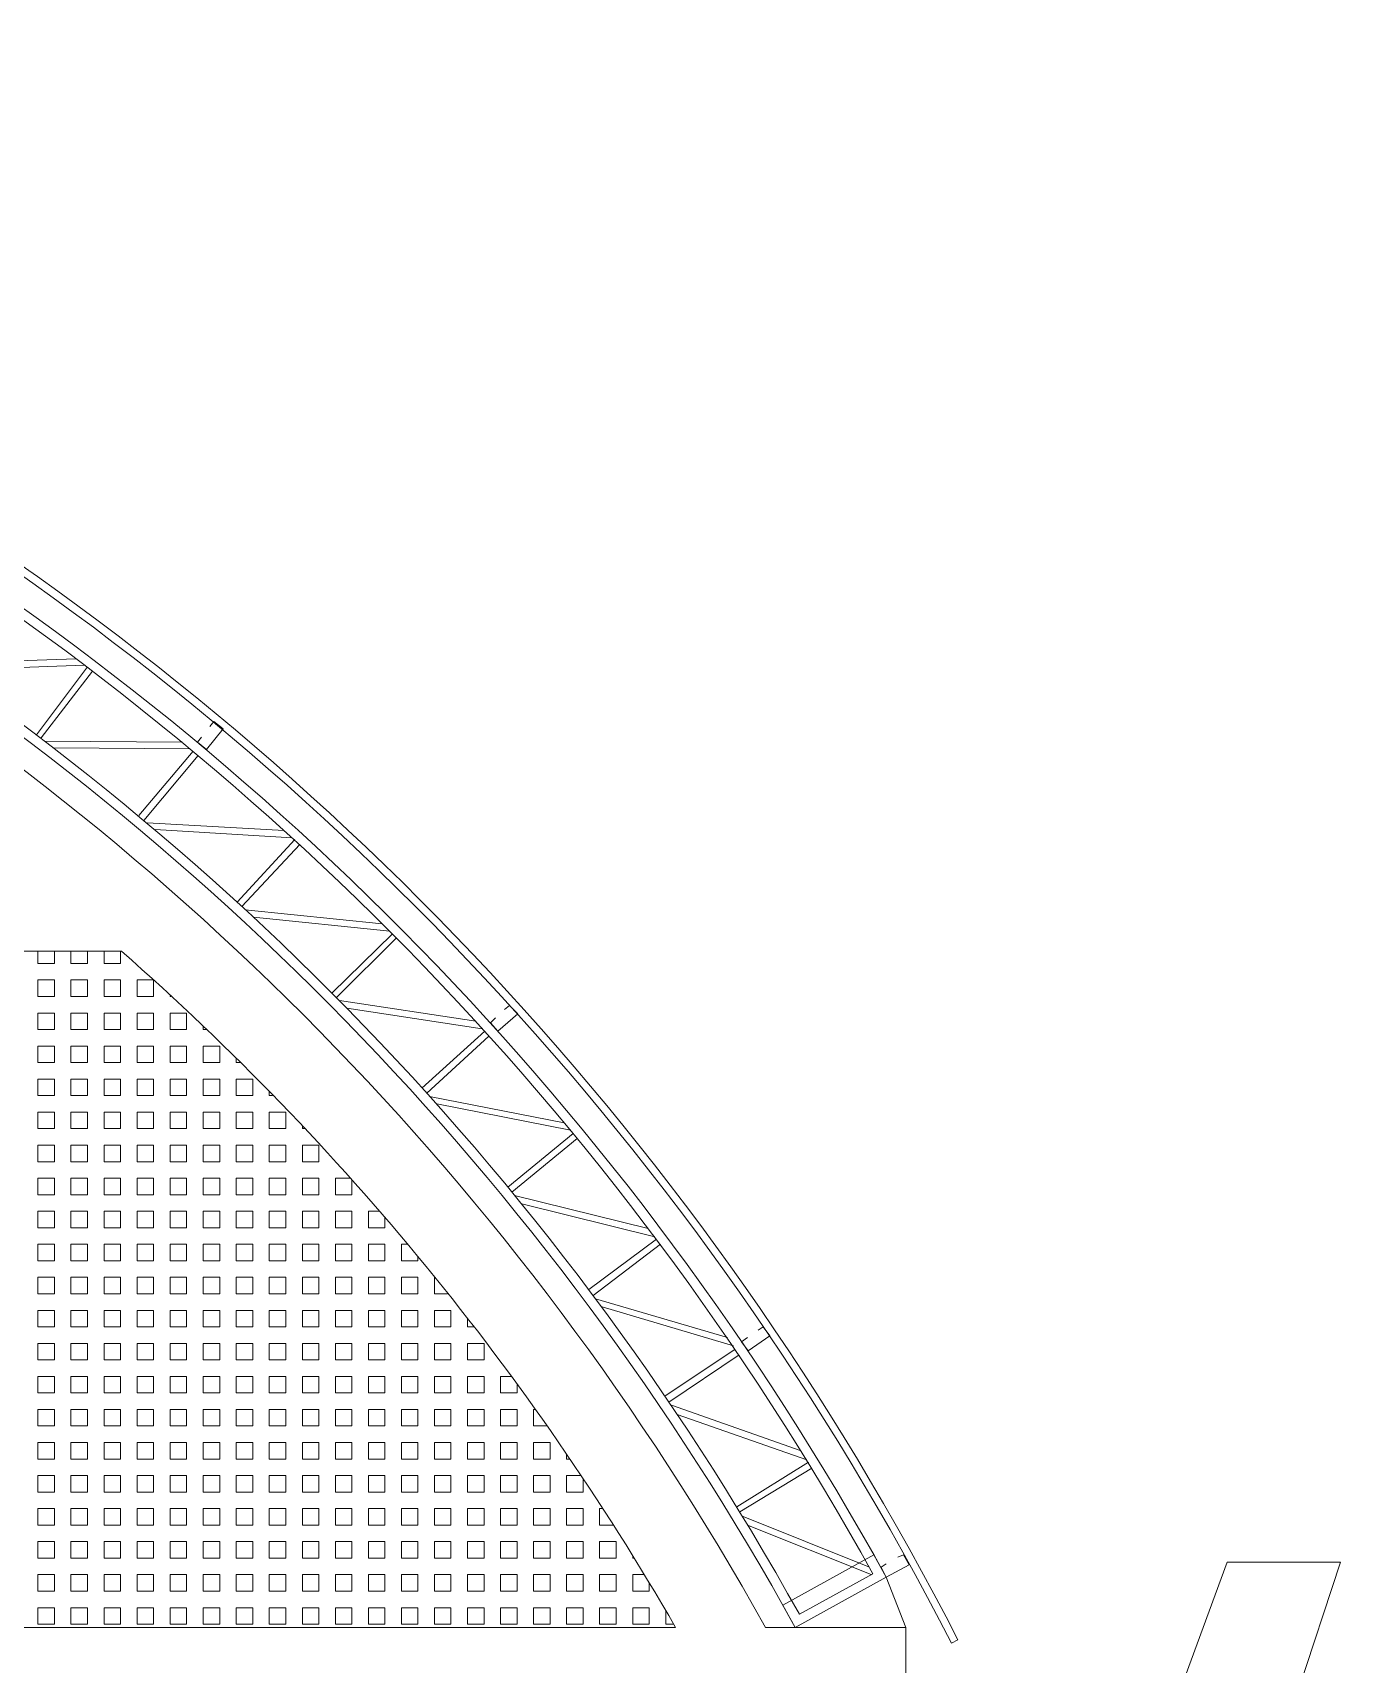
# Model space of a CAD drawing. Header units: millimetres. Extents: x 8 to 69.8, y -142.7 to -115.9.
# Drawn here: x 68.249 to 69.255, y -127.203 to -125.949 of the extents above; entities that cross this region are included whole.
import ezdxf

# ---------------------------------------------------------------- set-up
doc = ezdxf.new("R2010")
doc.units = ezdxf.units.MM
doc.layers.add('PDF3_0', color=7, linetype='Continuous', true_color=0x8e8e8e)
doc.layers.add('PDF3_04-DETALHE', color=7, linetype='Continuous', true_color=0xc6c6c6)
for name, color, linetype in [('PDF3_2', 7, 'Continuous'), ('PDF3_COTAS', 7, 'Continuous'), ('PDF3_Parede', 7, 'Continuous')]:
    doc.layers.add(name, color=color, linetype=linetype)

msp = doc.modelspace()

# ---------------------------------------------------------------- linework, layer by layer
at = {"layer": 'PDF3_0', "color": 7, "lineweight": 0}
for points in [[(68.9558, -127.1868), (68.9608, -127.1843, 0.281491), (66.9403, -125.9485, 0.281232), (64.9203, -127.1843), (64.9254, -127.1868, -0.281529), (66.9403, -125.9549, -0.281207)], [(68.7437, -127.1747), (67.6305, -127.1747), (67.6305, -126.6547), (68.3176, -126.6547, -0.081877)]]:
    msp.add_lwpolyline(points, format="xyb", close=True, dxfattribs=at)
for points in [[(68.9056, -127.136, 0.273254), (66.9403, -125.9746, 0.272971), (64.9749, -127.136), (65.0454, -127.1747, -0.273469), (66.9403, -126.0546, -0.273204), (68.8357, -127.1747), (68.8262, -127.1576), (68.8961, -127.1188), (68.9056, -127.136), (68.9208, -127.1747), (68.9208, -127.7545)], [(68.8954, -127.1335, 0.272629), (66.9403, -125.9822, 0.272345), (64.9851, -127.1335), (65.0422, -127.1646, -0.272295), (66.9403, -126.047), (66.9403, -125.9822), (66.9403, -126.047, -0.272145), (68.8389, -127.1646)], [(64.9603, -127.2503), (64.9603, -127.1747), (65.0683, -127.1747, -0.271847), (66.9403, -126.0749, -0.272057), (68.8129, -127.1747), (68.9208, -127.1747)]]:
    msp.add_lwpolyline(points, format="xyb", dxfattribs=at)
for points in [[(68.2827, -126.4299), (68.1772, -126.4337)], [(68.289, -126.4349), (68.1842, -126.4388)], [(68.2522, -126.4883), (68.2915, -126.4362)], [(68.256, -126.4908), (68.2954, -126.4394)], [(68.3855, -126.4819), (68.3887, -126.4781), (68.3957, -126.4838), (68.383, -126.4997), (68.376, -126.494), (68.3792, -126.4902)], [(68.3646, -126.494), (68.2585, -126.4934)], [(68.3703, -126.4991), (68.2655, -126.4984)], [(68.3309, -126.5505), (68.3728, -126.501)], [(68.3347, -126.5543), (68.3766, -126.5042)], [(68.4427, -126.5619), (68.3373, -126.5562)], [(68.449, -126.5677), (68.3436, -126.5613)], [(68.4065, -126.6172), (68.4509, -126.5689)], [(68.4103, -126.6204), (68.4547, -126.5727)], [(68.5182, -126.6337), (68.4128, -126.6229)], [(68.524, -126.6394), (68.4192, -126.6286)], [(68.4795, -126.687), (68.5259, -126.6413)], [(68.4833, -126.6902), (68.529, -126.6445)], [(68.59, -126.7086), (68.4852, -126.6928)], [(68.6122, -126.6997), (68.616, -126.6966), (68.6224, -126.7029), (68.6071, -126.7163), (68.6014, -126.7099), (68.6052, -126.7061)], [(68.5951, -126.7144), (68.4909, -126.6985)], [(68.5487, -126.7601), (68.597, -126.7163)], [(68.5525, -126.7639), (68.6002, -126.7201)], [(68.6579, -126.7867), (68.5544, -126.7664)], [(68.663, -126.7925), (68.5602, -126.7721)], [(68.6148, -126.8363), (68.6649, -126.795)], [(68.6179, -126.8401), (68.6681, -126.7988)], [(68.7227, -126.868), (68.6198, -126.8426)], [(68.7278, -126.8744), (68.6256, -126.849)], [(68.677, -126.915), (68.7291, -126.8763)], [(68.6802, -126.9195), (68.7322, -126.8801)], [(68.7837, -126.9518), (68.6821, -126.922)], [(68.7881, -126.9582), (68.6872, -126.9283)], [(68.8072, -126.9461), (68.811, -126.9436), (68.8161, -126.9506), (68.7996, -126.962), (68.7945, -126.955), (68.7989, -126.9518)], [(68.7354, -126.9969), (68.7894, -126.9607)], [(68.7386, -127.0014), (68.7926, -126.9652)], [(68.8402, -127.0388), (68.7405, -127.0039)], [(68.8446, -127.0458), (68.7449, -127.0109)], [(68.7907, -127.082), (68.8459, -127.0477)], [(68.7932, -127.0858), (68.8484, -127.0522)], [(68.8929, -127.1284), (68.7945, -127.089)], [(68.8942, -127.1341), (68.7989, -127.096)], [(68.9145, -127.1208), (68.9189, -127.1188), (68.9234, -127.1265), (68.9056, -127.136), (68.9018, -127.1284), (68.9056, -127.1258)]]:
    msp.add_lwpolyline(points, dxfattribs=at)
at = {"layer": 'PDF3_04-DETALHE', "lineweight": 0}
for points in [[(68.2534, -126.6547), (68.2534, -126.6642), (68.2661, -126.6642), (68.2661, -126.6547)], [(68.2788, -126.6547), (68.2788, -126.6642), (68.2915, -126.6642), (68.2915, -126.6547)], [(68.3042, -126.6547), (68.3042, -126.6642), (68.3169, -126.6642), (68.3169, -126.6547)], [(68.355, -126.6883), (68.355, -126.6896), (68.3557, -126.6896)], [(68.3805, -126.7124), (68.3805, -126.715), (68.383, -126.715)], [(68.4059, -126.7372), (68.4059, -126.7404), (68.409, -126.7404)], [(68.4313, -126.7626), (68.4313, -126.7658), (68.4338, -126.7658)], [(68.4567, -126.7893), (68.4567, -126.7912), (68.4586, -126.7912)], [(68.4948, -126.8306), (68.4948, -126.842), (68.4821, -126.842), (68.4821, -126.8293), (68.4935, -126.8293)], [(68.5202, -126.8598), (68.5202, -126.8674), (68.5075, -126.8674), (68.5075, -126.8547), (68.5157, -126.8547)], [(68.5456, -126.8896), (68.5456, -126.8928), (68.5329, -126.8928), (68.5329, -126.8801), (68.5373, -126.8801)], [(68.5583, -126.9055), (68.5583, -126.9182), (68.5684, -126.9182)], [(68.5837, -126.9372), (68.5837, -126.9436), (68.5887, -126.9436)], [(68.6218, -126.988), (68.6218, -126.9944), (68.6091, -126.9944), (68.6091, -126.9817), (68.6173, -126.9817)], [(68.6446, -127.0198), (68.6345, -127.0198), (68.6345, -127.0071), (68.6357, -127.0071)], [(68.6599, -127.0414), (68.6599, -127.0452), (68.6624, -127.0452)], [(68.6726, -127.0604), (68.6726, -127.0706), (68.6599, -127.0706), (68.6599, -127.0579), (68.6706, -127.0579)], [(68.696, -127.096), (68.6853, -127.096), (68.6853, -127.0833), (68.6878, -127.0833)], [(68.7107, -127.1195), (68.7107, -127.1214), (68.7119, -127.1214)], [(68.7234, -127.1404), (68.7234, -127.1468), (68.7107, -127.1468), (68.7107, -127.1341), (68.7195, -127.1341)], [(68.7361, -127.1614), (68.7361, -127.1722), (68.7424, -127.1722)]]:
    msp.add_lwpolyline(points, dxfattribs=at)
for points in [[(68.2661, -126.6769), (68.2661, -126.6896), (68.2534, -126.6896), (68.2534, -126.6769)], [(68.2915, -126.6769), (68.2915, -126.6896), (68.2788, -126.6896), (68.2788, -126.6769)], [(68.3169, -126.6769), (68.3169, -126.6896), (68.3042, -126.6896), (68.3042, -126.6769)], [(68.3423, -126.6769), (68.3423, -126.6896), (68.3296, -126.6896), (68.3296, -126.6769)], [(68.2661, -126.7023), (68.2661, -126.715), (68.2534, -126.715), (68.2534, -126.7023)], [(68.2915, -126.7023), (68.2915, -126.715), (68.2788, -126.715), (68.2788, -126.7023)], [(68.3169, -126.7023), (68.3169, -126.715), (68.3042, -126.715), (68.3042, -126.7023)], [(68.3423, -126.7023), (68.3423, -126.715), (68.3296, -126.715), (68.3296, -126.7023)], [(68.3677, -126.7023), (68.3677, -126.715), (68.355, -126.715), (68.355, -126.7023)], [(68.2661, -126.7277), (68.2661, -126.7404), (68.2534, -126.7404), (68.2534, -126.7277)], [(68.2915, -126.7277), (68.2915, -126.7404), (68.2788, -126.7404), (68.2788, -126.7277)], [(68.3169, -126.7277), (68.3169, -126.7404), (68.3042, -126.7404), (68.3042, -126.7277)], [(68.3423, -126.7277), (68.3423, -126.7404), (68.3296, -126.7404), (68.3296, -126.7277)], [(68.3677, -126.7277), (68.3677, -126.7404), (68.355, -126.7404), (68.355, -126.7277)], [(68.3932, -126.7277), (68.3932, -126.7404), (68.3805, -126.7404), (68.3805, -126.7277)], [(68.2661, -126.7531), (68.2661, -126.7658), (68.2534, -126.7658), (68.2534, -126.7531)], [(68.2915, -126.7531), (68.2915, -126.7658), (68.2788, -126.7658), (68.2788, -126.7531)], [(68.3169, -126.7531), (68.3169, -126.7658), (68.3042, -126.7658), (68.3042, -126.7531)], [(68.3423, -126.7531), (68.3423, -126.7658), (68.3296, -126.7658), (68.3296, -126.7531)], [(68.3677, -126.7531), (68.3677, -126.7658), (68.355, -126.7658), (68.355, -126.7531)], [(68.3932, -126.7531), (68.3932, -126.7658), (68.3805, -126.7658), (68.3805, -126.7531)], [(68.4186, -126.7531), (68.4186, -126.7658), (68.4059, -126.7658), (68.4059, -126.7531)], [(68.2661, -126.7785), (68.2661, -126.7912), (68.2534, -126.7912), (68.2534, -126.7785)], [(68.2915, -126.7785), (68.2915, -126.7912), (68.2788, -126.7912), (68.2788, -126.7785)], [(68.3169, -126.7785), (68.3169, -126.7912), (68.3042, -126.7912), (68.3042, -126.7785)], [(68.3423, -126.7785), (68.3423, -126.7912), (68.3296, -126.7912), (68.3296, -126.7785)], [(68.3677, -126.7785), (68.3677, -126.7912), (68.355, -126.7912), (68.355, -126.7785)], [(68.3932, -126.7785), (68.3932, -126.7912), (68.3805, -126.7912), (68.3805, -126.7785)], [(68.4186, -126.7785), (68.4186, -126.7912), (68.4059, -126.7912), (68.4059, -126.7785)], [(68.444, -126.7785), (68.444, -126.7912), (68.4313, -126.7912), (68.4313, -126.7785)], [(68.2661, -126.8039), (68.2661, -126.8166), (68.2534, -126.8166), (68.2534, -126.8039)], [(68.2915, -126.8039), (68.2915, -126.8166), (68.2788, -126.8166), (68.2788, -126.8039)], [(68.3169, -126.8039), (68.3169, -126.8166), (68.3042, -126.8166), (68.3042, -126.8039)], [(68.3423, -126.8039), (68.3423, -126.8166), (68.3296, -126.8166), (68.3296, -126.8039)], [(68.3677, -126.8039), (68.3677, -126.8166), (68.355, -126.8166), (68.355, -126.8039)], [(68.3932, -126.8039), (68.3932, -126.8166), (68.3805, -126.8166), (68.3805, -126.8039)], [(68.4186, -126.8039), (68.4186, -126.8166), (68.4059, -126.8166), (68.4059, -126.8039)], [(68.444, -126.8039), (68.444, -126.8166), (68.4313, -126.8166), (68.4313, -126.8039)], [(68.4694, -126.8039), (68.4694, -126.8166), (68.4567, -126.8166), (68.4567, -126.8039)], [(68.2661, -126.8293), (68.2661, -126.842), (68.2534, -126.842), (68.2534, -126.8293)], [(68.2915, -126.8293), (68.2915, -126.842), (68.2788, -126.842), (68.2788, -126.8293)], [(68.3169, -126.8293), (68.3169, -126.842), (68.3042, -126.842), (68.3042, -126.8293)], [(68.3423, -126.8293), (68.3423, -126.842), (68.3296, -126.842), (68.3296, -126.8293)], [(68.3677, -126.8293), (68.3677, -126.842), (68.355, -126.842), (68.355, -126.8293)], [(68.3932, -126.8293), (68.3932, -126.842), (68.3805, -126.842), (68.3805, -126.8293)], [(68.4186, -126.8293), (68.4186, -126.842), (68.4059, -126.842), (68.4059, -126.8293)], [(68.444, -126.8293), (68.444, -126.842), (68.4313, -126.842), (68.4313, -126.8293)], [(68.4694, -126.8293), (68.4694, -126.842), (68.4567, -126.842), (68.4567, -126.8293)], [(68.2661, -126.8547), (68.2661, -126.8674), (68.2534, -126.8674), (68.2534, -126.8547)], [(68.2915, -126.8547), (68.2915, -126.8674), (68.2788, -126.8674), (68.2788, -126.8547)], [(68.3169, -126.8547), (68.3169, -126.8674), (68.3042, -126.8674), (68.3042, -126.8547)], [(68.3423, -126.8547), (68.3423, -126.8674), (68.3296, -126.8674), (68.3296, -126.8547)], [(68.3677, -126.8547), (68.3677, -126.8674), (68.355, -126.8674), (68.355, -126.8547)], [(68.3932, -126.8547), (68.3932, -126.8674), (68.3805, -126.8674), (68.3805, -126.8547)], [(68.4186, -126.8547), (68.4186, -126.8674), (68.4059, -126.8674), (68.4059, -126.8547)], [(68.444, -126.8547), (68.444, -126.8674), (68.4313, -126.8674), (68.4313, -126.8547)], [(68.4694, -126.8547), (68.4694, -126.8674), (68.4567, -126.8674), (68.4567, -126.8547)], [(68.4948, -126.8547), (68.4948, -126.8674), (68.4821, -126.8674), (68.4821, -126.8547)], [(68.2661, -126.8801), (68.2661, -126.8928), (68.2534, -126.8928), (68.2534, -126.8801)], [(68.2915, -126.8801), (68.2915, -126.8928), (68.2788, -126.8928), (68.2788, -126.8801)], [(68.3169, -126.8801), (68.3169, -126.8928), (68.3042, -126.8928), (68.3042, -126.8801)], [(68.3423, -126.8801), (68.3423, -126.8928), (68.3296, -126.8928), (68.3296, -126.8801)], [(68.3677, -126.8801), (68.3677, -126.8928), (68.355, -126.8928), (68.355, -126.8801)], [(68.3932, -126.8801), (68.3932, -126.8928), (68.3805, -126.8928), (68.3805, -126.8801)], [(68.4186, -126.8801), (68.4186, -126.8928), (68.4059, -126.8928), (68.4059, -126.8801)], [(68.444, -126.8801), (68.444, -126.8928), (68.4313, -126.8928), (68.4313, -126.8801)], [(68.4694, -126.8801), (68.4694, -126.8928), (68.4567, -126.8928), (68.4567, -126.8801)], [(68.4948, -126.8801), (68.4948, -126.8928), (68.4821, -126.8928), (68.4821, -126.8801)], [(68.5202, -126.8801), (68.5202, -126.8928), (68.5075, -126.8928), (68.5075, -126.8801)], [(68.2661, -126.9055), (68.2661, -126.9182), (68.2534, -126.9182), (68.2534, -126.9055)], [(68.2915, -126.9055), (68.2915, -126.9182), (68.2788, -126.9182), (68.2788, -126.9055)], [(68.3169, -126.9055), (68.3169, -126.9182), (68.3042, -126.9182), (68.3042, -126.9055)], [(68.3423, -126.9055), (68.3423, -126.9182), (68.3296, -126.9182), (68.3296, -126.9055)], [(68.3677, -126.9055), (68.3677, -126.9182), (68.355, -126.9182), (68.355, -126.9055)], [(68.3932, -126.9055), (68.3932, -126.9182), (68.3805, -126.9182), (68.3805, -126.9055)], [(68.4186, -126.9055), (68.4186, -126.9182), (68.4059, -126.9182), (68.4059, -126.9055)], [(68.444, -126.9055), (68.444, -126.9182), (68.4313, -126.9182), (68.4313, -126.9055)], [(68.4694, -126.9055), (68.4694, -126.9182), (68.4567, -126.9182), (68.4567, -126.9055)], [(68.4948, -126.9055), (68.4948, -126.9182), (68.4821, -126.9182), (68.4821, -126.9055)], [(68.5202, -126.9055), (68.5202, -126.9182), (68.5075, -126.9182), (68.5075, -126.9055)], [(68.5456, -126.9055), (68.5456, -126.9182), (68.5329, -126.9182), (68.5329, -126.9055)], [(68.2661, -126.9309), (68.2661, -126.9436), (68.2534, -126.9436), (68.2534, -126.9309)], [(68.2915, -126.9309), (68.2915, -126.9436), (68.2788, -126.9436), (68.2788, -126.9309)], [(68.3169, -126.9309), (68.3169, -126.9436), (68.3042, -126.9436), (68.3042, -126.9309)], [(68.3423, -126.9309), (68.3423, -126.9436), (68.3296, -126.9436), (68.3296, -126.9309)], [(68.3677, -126.9309), (68.3677, -126.9436), (68.355, -126.9436), (68.355, -126.9309)], [(68.3932, -126.9309), (68.3932, -126.9436), (68.3805, -126.9436), (68.3805, -126.9309)], [(68.4186, -126.9309), (68.4186, -126.9436), (68.4059, -126.9436), (68.4059, -126.9309)], [(68.444, -126.9309), (68.444, -126.9436), (68.4313, -126.9436), (68.4313, -126.9309)], [(68.4694, -126.9309), (68.4694, -126.9436), (68.4567, -126.9436), (68.4567, -126.9309)], [(68.4948, -126.9309), (68.4948, -126.9436), (68.4821, -126.9436), (68.4821, -126.9309)], [(68.5202, -126.9309), (68.5202, -126.9436), (68.5075, -126.9436), (68.5075, -126.9309)], [(68.5456, -126.9309), (68.5456, -126.9436), (68.5329, -126.9436), (68.5329, -126.9309)], [(68.571, -126.9309), (68.571, -126.9436), (68.5583, -126.9436), (68.5583, -126.9309)], [(68.2661, -126.9563), (68.2661, -126.969), (68.2534, -126.969), (68.2534, -126.9563)], [(68.2915, -126.9563), (68.2915, -126.969), (68.2788, -126.969), (68.2788, -126.9563)], [(68.3169, -126.9563), (68.3169, -126.969), (68.3042, -126.969), (68.3042, -126.9563)], [(68.3423, -126.9563), (68.3423, -126.969), (68.3296, -126.969), (68.3296, -126.9563)], [(68.3677, -126.9563), (68.3677, -126.969), (68.355, -126.969), (68.355, -126.9563)], [(68.3932, -126.9563), (68.3932, -126.969), (68.3805, -126.969), (68.3805, -126.9563)], [(68.4186, -126.9563), (68.4186, -126.969), (68.4059, -126.969), (68.4059, -126.9563)], [(68.444, -126.9563), (68.444, -126.969), (68.4313, -126.969), (68.4313, -126.9563)], [(68.4694, -126.9563), (68.4694, -126.969), (68.4567, -126.969), (68.4567, -126.9563)], [(68.4948, -126.9563), (68.4948, -126.969), (68.4821, -126.969), (68.4821, -126.9563)], [(68.5202, -126.9563), (68.5202, -126.969), (68.5075, -126.969), (68.5075, -126.9563)], [(68.5456, -126.9563), (68.5456, -126.969), (68.5329, -126.969), (68.5329, -126.9563)], [(68.571, -126.9563), (68.571, -126.969), (68.5583, -126.969), (68.5583, -126.9563)], [(68.5964, -126.9563), (68.5964, -126.969), (68.5837, -126.969), (68.5837, -126.9563)], [(68.2661, -126.9817), (68.2661, -126.9944), (68.2534, -126.9944), (68.2534, -126.9817)], [(68.2915, -126.9817), (68.2915, -126.9944), (68.2788, -126.9944), (68.2788, -126.9817)], [(68.3169, -126.9817), (68.3169, -126.9944), (68.3042, -126.9944), (68.3042, -126.9817)], [(68.3423, -126.9817), (68.3423, -126.9944), (68.3296, -126.9944), (68.3296, -126.9817)], [(68.3677, -126.9817), (68.3677, -126.9944), (68.355, -126.9944), (68.355, -126.9817)], [(68.3932, -126.9817), (68.3932, -126.9944), (68.3805, -126.9944), (68.3805, -126.9817)], [(68.4186, -126.9817), (68.4186, -126.9944), (68.4059, -126.9944), (68.4059, -126.9817)], [(68.444, -126.9817), (68.444, -126.9944), (68.4313, -126.9944), (68.4313, -126.9817)], [(68.4694, -126.9817), (68.4694, -126.9944), (68.4567, -126.9944), (68.4567, -126.9817)], [(68.4948, -126.9817), (68.4948, -126.9944), (68.4821, -126.9944), (68.4821, -126.9817)], [(68.5202, -126.9817), (68.5202, -126.9944), (68.5075, -126.9944), (68.5075, -126.9817)], [(68.5456, -126.9817), (68.5456, -126.9944), (68.5329, -126.9944), (68.5329, -126.9817)], [(68.571, -126.9817), (68.571, -126.9944), (68.5583, -126.9944), (68.5583, -126.9817)], [(68.5964, -126.9817), (68.5964, -126.9944), (68.5837, -126.9944), (68.5837, -126.9817)], [(68.2661, -127.0071), (68.2661, -127.0198), (68.2534, -127.0198), (68.2534, -127.0071)], [(68.2915, -127.0071), (68.2915, -127.0198), (68.2788, -127.0198), (68.2788, -127.0071)], [(68.3169, -127.0071), (68.3169, -127.0198), (68.3042, -127.0198), (68.3042, -127.0071)], [(68.3423, -127.0071), (68.3423, -127.0198), (68.3296, -127.0198), (68.3296, -127.0071)], [(68.3677, -127.0071), (68.3677, -127.0198), (68.355, -127.0198), (68.355, -127.0071)], [(68.3932, -127.0071), (68.3932, -127.0198), (68.3805, -127.0198), (68.3805, -127.0071)], [(68.4186, -127.0071), (68.4186, -127.0198), (68.4059, -127.0198), (68.4059, -127.0071)], [(68.444, -127.0071), (68.444, -127.0198), (68.4313, -127.0198), (68.4313, -127.0071)], [(68.4694, -127.0071), (68.4694, -127.0198), (68.4567, -127.0198), (68.4567, -127.0071)], [(68.4948, -127.0071), (68.4948, -127.0198), (68.4821, -127.0198), (68.4821, -127.0071)], [(68.5202, -127.0071), (68.5202, -127.0198), (68.5075, -127.0198), (68.5075, -127.0071)], [(68.5456, -127.0071), (68.5456, -127.0198), (68.5329, -127.0198), (68.5329, -127.0071)], [(68.571, -127.0071), (68.571, -127.0198), (68.5583, -127.0198), (68.5583, -127.0071)], [(68.5964, -127.0071), (68.5964, -127.0198), (68.5837, -127.0198), (68.5837, -127.0071)], [(68.6218, -127.0071), (68.6218, -127.0198), (68.6091, -127.0198), (68.6091, -127.0071)], [(68.2661, -127.0325), (68.2661, -127.0452), (68.2534, -127.0452), (68.2534, -127.0325)], [(68.2915, -127.0325), (68.2915, -127.0452), (68.2788, -127.0452), (68.2788, -127.0325)], [(68.3169, -127.0325), (68.3169, -127.0452), (68.3042, -127.0452), (68.3042, -127.0325)], [(68.3423, -127.0325), (68.3423, -127.0452), (68.3296, -127.0452), (68.3296, -127.0325)], [(68.3677, -127.0325), (68.3677, -127.0452), (68.355, -127.0452), (68.355, -127.0325)], [(68.3932, -127.0325), (68.3932, -127.0452), (68.3805, -127.0452), (68.3805, -127.0325)], [(68.4186, -127.0325), (68.4186, -127.0452), (68.4059, -127.0452), (68.4059, -127.0325)], [(68.444, -127.0325), (68.444, -127.0452), (68.4313, -127.0452), (68.4313, -127.0325)], [(68.4694, -127.0325), (68.4694, -127.0452), (68.4567, -127.0452), (68.4567, -127.0325)], [(68.4948, -127.0325), (68.4948, -127.0452), (68.4821, -127.0452), (68.4821, -127.0325)], [(68.5202, -127.0325), (68.5202, -127.0452), (68.5075, -127.0452), (68.5075, -127.0325)], [(68.5456, -127.0325), (68.5456, -127.0452), (68.5329, -127.0452), (68.5329, -127.0325)], [(68.571, -127.0325), (68.571, -127.0452), (68.5583, -127.0452), (68.5583, -127.0325)], [(68.5964, -127.0325), (68.5964, -127.0452), (68.5837, -127.0452), (68.5837, -127.0325)], [(68.6218, -127.0325), (68.6218, -127.0452), (68.6091, -127.0452), (68.6091, -127.0325)], [(68.6472, -127.0325), (68.6472, -127.0452), (68.6345, -127.0452), (68.6345, -127.0325)], [(68.2661, -127.0579), (68.2661, -127.0706), (68.2534, -127.0706), (68.2534, -127.0579)], [(68.2915, -127.0579), (68.2915, -127.0706), (68.2788, -127.0706), (68.2788, -127.0579)], [(68.3169, -127.0579), (68.3169, -127.0706), (68.3042, -127.0706), (68.3042, -127.0579)], [(68.3423, -127.0579), (68.3423, -127.0706), (68.3296, -127.0706), (68.3296, -127.0579)], [(68.3677, -127.0579), (68.3677, -127.0706), (68.355, -127.0706), (68.355, -127.0579)], [(68.3932, -127.0579), (68.3932, -127.0706), (68.3805, -127.0706), (68.3805, -127.0579)], [(68.4186, -127.0579), (68.4186, -127.0706), (68.4059, -127.0706), (68.4059, -127.0579)], [(68.444, -127.0579), (68.444, -127.0706), (68.4313, -127.0706), (68.4313, -127.0579)], [(68.4694, -127.0579), (68.4694, -127.0706), (68.4567, -127.0706), (68.4567, -127.0579)], [(68.4948, -127.0579), (68.4948, -127.0706), (68.4821, -127.0706), (68.4821, -127.0579)], [(68.5202, -127.0579), (68.5202, -127.0706), (68.5075, -127.0706), (68.5075, -127.0579)], [(68.5456, -127.0579), (68.5456, -127.0706), (68.5329, -127.0706), (68.5329, -127.0579)], [(68.571, -127.0579), (68.571, -127.0706), (68.5583, -127.0706), (68.5583, -127.0579)], [(68.5964, -127.0579), (68.5964, -127.0706), (68.5837, -127.0706), (68.5837, -127.0579)], [(68.6218, -127.0579), (68.6218, -127.0706), (68.6091, -127.0706), (68.6091, -127.0579)], [(68.6472, -127.0579), (68.6472, -127.0706), (68.6345, -127.0706), (68.6345, -127.0579)], [(68.2661, -127.0833), (68.2661, -127.096), (68.2534, -127.096), (68.2534, -127.0833)], [(68.2915, -127.0833), (68.2915, -127.096), (68.2788, -127.096), (68.2788, -127.0833)], [(68.3169, -127.0833), (68.3169, -127.096), (68.3042, -127.096), (68.3042, -127.0833)], [(68.3423, -127.0833), (68.3423, -127.096), (68.3296, -127.096), (68.3296, -127.0833)], [(68.3677, -127.0833), (68.3677, -127.096), (68.355, -127.096), (68.355, -127.0833)], [(68.3932, -127.0833), (68.3932, -127.096), (68.3805, -127.096), (68.3805, -127.0833)], [(68.4186, -127.0833), (68.4186, -127.096), (68.4059, -127.096), (68.4059, -127.0833)], [(68.444, -127.0833), (68.444, -127.096), (68.4313, -127.096), (68.4313, -127.0833)], [(68.4694, -127.0833), (68.4694, -127.096), (68.4567, -127.096), (68.4567, -127.0833)], [(68.4948, -127.0833), (68.4948, -127.096), (68.4821, -127.096), (68.4821, -127.0833)], [(68.5202, -127.0833), (68.5202, -127.096), (68.5075, -127.096), (68.5075, -127.0833)], [(68.5456, -127.0833), (68.5456, -127.096), (68.5329, -127.096), (68.5329, -127.0833)], [(68.571, -127.0833), (68.571, -127.096), (68.5583, -127.096), (68.5583, -127.0833)], [(68.5964, -127.0833), (68.5964, -127.096), (68.5837, -127.096), (68.5837, -127.0833)], [(68.6218, -127.0833), (68.6218, -127.096), (68.6091, -127.096), (68.6091, -127.0833)], [(68.6472, -127.0833), (68.6472, -127.096), (68.6345, -127.096), (68.6345, -127.0833)], [(68.6726, -127.0833), (68.6726, -127.096), (68.6599, -127.096), (68.6599, -127.0833)], [(68.2661, -127.1087), (68.2661, -127.1214), (68.2534, -127.1214), (68.2534, -127.1087)], [(68.2915, -127.1087), (68.2915, -127.1214), (68.2788, -127.1214), (68.2788, -127.1087)], [(68.3169, -127.1087), (68.3169, -127.1214), (68.3042, -127.1214), (68.3042, -127.1087)], [(68.3423, -127.1087), (68.3423, -127.1214), (68.3296, -127.1214), (68.3296, -127.1087)], [(68.3677, -127.1087), (68.3677, -127.1214), (68.355, -127.1214), (68.355, -127.1087)], [(68.3932, -127.1087), (68.3932, -127.1214), (68.3805, -127.1214), (68.3805, -127.1087)], [(68.4186, -127.1087), (68.4186, -127.1214), (68.4059, -127.1214), (68.4059, -127.1087)], [(68.444, -127.1087), (68.444, -127.1214), (68.4313, -127.1214), (68.4313, -127.1087)], [(68.4694, -127.1087), (68.4694, -127.1214), (68.4567, -127.1214), (68.4567, -127.1087)], [(68.4948, -127.1087), (68.4948, -127.1214), (68.4821, -127.1214), (68.4821, -127.1087)], [(68.5202, -127.1087), (68.5202, -127.1214), (68.5075, -127.1214), (68.5075, -127.1087)], [(68.5456, -127.1087), (68.5456, -127.1214), (68.5329, -127.1214), (68.5329, -127.1087)], [(68.571, -127.1087), (68.571, -127.1214), (68.5583, -127.1214), (68.5583, -127.1087)], [(68.5964, -127.1087), (68.5964, -127.1214), (68.5837, -127.1214), (68.5837, -127.1087)], [(68.6218, -127.1087), (68.6218, -127.1214), (68.6091, -127.1214), (68.6091, -127.1087)], [(68.6472, -127.1087), (68.6472, -127.1214), (68.6345, -127.1214), (68.6345, -127.1087)], [(68.6726, -127.1087), (68.6726, -127.1214), (68.6599, -127.1214), (68.6599, -127.1087)], [(68.698, -127.1087), (68.698, -127.1214), (68.6853, -127.1214), (68.6853, -127.1087)], [(68.2661, -127.1341), (68.2661, -127.1468), (68.2534, -127.1468), (68.2534, -127.1341)], [(68.2915, -127.1341), (68.2915, -127.1468), (68.2788, -127.1468), (68.2788, -127.1341)], [(68.3169, -127.1341), (68.3169, -127.1468), (68.3042, -127.1468), (68.3042, -127.1341)], [(68.3423, -127.1341), (68.3423, -127.1468), (68.3296, -127.1468), (68.3296, -127.1341)], [(68.3677, -127.1341), (68.3677, -127.1468), (68.355, -127.1468), (68.355, -127.1341)], [(68.3932, -127.1341), (68.3932, -127.1468), (68.3805, -127.1468), (68.3805, -127.1341)], [(68.4186, -127.1341), (68.4186, -127.1468), (68.4059, -127.1468), (68.4059, -127.1341)], [(68.444, -127.1341), (68.444, -127.1468), (68.4313, -127.1468), (68.4313, -127.1341)], [(68.4694, -127.1341), (68.4694, -127.1468), (68.4567, -127.1468), (68.4567, -127.1341)], [(68.4948, -127.1341), (68.4948, -127.1468), (68.4821, -127.1468), (68.4821, -127.1341)], [(68.5202, -127.1341), (68.5202, -127.1468), (68.5075, -127.1468), (68.5075, -127.1341)], [(68.5456, -127.1341), (68.5456, -127.1468), (68.5329, -127.1468), (68.5329, -127.1341)], [(68.571, -127.1341), (68.571, -127.1468), (68.5583, -127.1468), (68.5583, -127.1341)], [(68.5964, -127.1341), (68.5964, -127.1468), (68.5837, -127.1468), (68.5837, -127.1341)], [(68.6218, -127.1341), (68.6218, -127.1468), (68.6091, -127.1468), (68.6091, -127.1341)], [(68.6472, -127.1341), (68.6472, -127.1468), (68.6345, -127.1468), (68.6345, -127.1341)], [(68.6726, -127.1341), (68.6726, -127.1468), (68.6599, -127.1468), (68.6599, -127.1341)], [(68.698, -127.1341), (68.698, -127.1468), (68.6853, -127.1468), (68.6853, -127.1341)], [(68.2661, -127.1595), (68.2661, -127.1722), (68.2534, -127.1722), (68.2534, -127.1595)], [(68.2915, -127.1595), (68.2915, -127.1722), (68.2788, -127.1722), (68.2788, -127.1595)], [(68.3169, -127.1595), (68.3169, -127.1722), (68.3042, -127.1722), (68.3042, -127.1595)], [(68.3423, -127.1595), (68.3423, -127.1722), (68.3296, -127.1722), (68.3296, -127.1595)], [(68.3677, -127.1595), (68.3677, -127.1722), (68.355, -127.1722), (68.355, -127.1595)], [(68.3932, -127.1595), (68.3932, -127.1722), (68.3805, -127.1722), (68.3805, -127.1595)], [(68.4186, -127.1595), (68.4186, -127.1722), (68.4059, -127.1722), (68.4059, -127.1595)], [(68.444, -127.1595), (68.444, -127.1722), (68.4313, -127.1722), (68.4313, -127.1595)], [(68.4694, -127.1595), (68.4694, -127.1722), (68.4567, -127.1722), (68.4567, -127.1595)], [(68.4948, -127.1595), (68.4948, -127.1722), (68.4821, -127.1722), (68.4821, -127.1595)], [(68.5202, -127.1595), (68.5202, -127.1722), (68.5075, -127.1722), (68.5075, -127.1595)], [(68.5456, -127.1595), (68.5456, -127.1722), (68.5329, -127.1722), (68.5329, -127.1595)], [(68.571, -127.1595), (68.571, -127.1722), (68.5583, -127.1722), (68.5583, -127.1595)], [(68.5964, -127.1595), (68.5964, -127.1722), (68.5837, -127.1722), (68.5837, -127.1595)], [(68.6218, -127.1595), (68.6218, -127.1722), (68.6091, -127.1722), (68.6091, -127.1595)], [(68.6472, -127.1595), (68.6472, -127.1722), (68.6345, -127.1722), (68.6345, -127.1595)], [(68.6726, -127.1595), (68.6726, -127.1722), (68.6599, -127.1722), (68.6599, -127.1595)], [(68.698, -127.1595), (68.698, -127.1722), (68.6853, -127.1722), (68.6853, -127.1595)], [(68.7234, -127.1595), (68.7234, -127.1722), (68.7107, -127.1722), (68.7107, -127.1595)]]:
    msp.add_lwpolyline(points, close=True, dxfattribs=at)
at = {"layer": 'PDF3_2', "lineweight": 0}
for points in [[(68.9056, -127.136), (68.8357, -127.1747)], [(68.8954, -127.1335), (68.8389, -127.1646)]]:
    msp.add_lwpolyline(points, dxfattribs=at)
at = {"layer": 'PDF3_COTAS', "lineweight": 0}
msp.add_lwpolyline([(69.131, -127.2249), (69.1679, -127.1246), (69.2549, -127.1246), (69.2218, -127.2249)], dxfattribs=at)
at = {"layer": 'PDF3_Parede', "lineweight": 0}
msp.add_lwpolyline([(68.9024, -127.1296), (68.9024, -127.1296)], dxfattribs=at)

doc.saveas('drawing.dxf')
